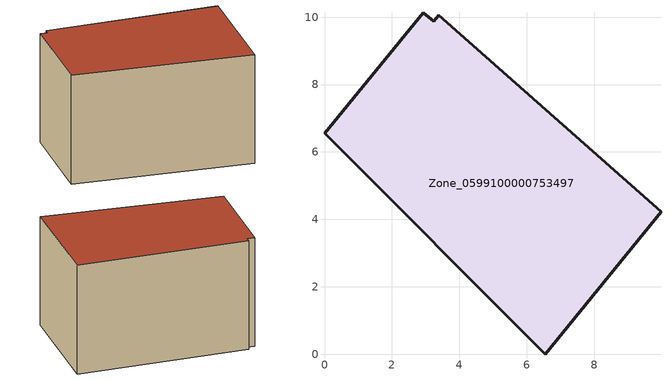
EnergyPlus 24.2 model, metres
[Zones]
Zone_0599100000753497
 floor ground (C_G): 3.24,9.87 3.39,10.06 9.98,4.23 6.55,0 0,6.55 2.93,10.13 z0.66
 wall outside (C_F): 6.55,0 9.98,4.23 3.39,10.06 3.24,9.87 2.93,10.13 0,6.55 6.55,0 z0.66:6.67
 roof outside (C_R): 3.39,10.06 3.24,9.87 2.93,10.13 0,6.55 6.55,0 9.98,4.23 z6.67
[BUILDING]
Pand.0599100000753497: North Axis=0; Terrain=City; Loads Convergence Tolerance Value=0.04; Temperature Convergence Tolerance Value=0.4; Solar Distribution=FullExterior; Maximum Number of Warmup Days=25; Minimum Number of Warmup Days=1
[Site:Location]
Rotterdam.The.Hague.AP_ZH_NLD Design_Conditions: Latitude=51.96; Longitude=4.45; Time Zone=1; Elevation=-4.5
[SITE:GROUNDTEMPERATURE:BUILDINGSURFACE]
18, 18, 18, 18, 18, 18, 18, 18, 18, 18, 18, 18
[MATERIAL] Thermal Absorptance=0.9; Solar Absorptance=0.7; Visible Absorptance=0.7
Name | Roughness | Thickness | Conductivity | Density | Specific Heat
G.TI.2006-2014 | MediumSmooth | 0.15 | 0.06 | 540 | 1210
F.TI.2006-2014 | Rough | 0.3 | 0.12 | 1920 | 840
R.TI.2006-2014 | MediumRough | 0.2 | 0.08 | 1500 | 1000
[CONSTRUCTION]
C_G: G.TI.2006-2014
C_F: F.TI.2006-2014
C_R: R.TI.2006-2014
[ZONE]
Zone_0599100000753497: Type=1; Multiplier=1; Ceiling Height=Autocalculate; Volume=Autocalculate; Floor Area=autocalculate; Part of Total Floor Area=Yes
[ZONEINFILTRATION:DESIGNFLOWRATE]
Infil_Zone_0599100000753497: Zone or ZoneList or Space or SpaceList=Zone_0599100000753497; Schedule=AlwaysOn; Design Flow Rate Calculation Method=Flow/Area; Flow Rate per Floor Area=0.0015; Constant Term Coefficient=1; Temperature Term Coefficient=0; Velocity Term Coefficient=0; Velocity Squared Term Coefficient=0
[HVACTEMPLATE:ZONE:IDEALLOADSAIRSYSTEM]
Zone_0599100000753497: Maximum Heating Supply Air Temperature=50; Minimum Cooling Supply Air Temperature=13; Maximum Heating Supply Air Humidity Ratio=0.0156; Minimum Cooling Supply Air Humidity Ratio=0.0077; Heating Limit=NoLimit; Cooling Limit=NoLimit; Dehumidification Control Type=ConstantSensibleHeatRatio; Cooling Sensible Heat Ratio=0.7; Dehumidification Setpoint=60; Humidification Control Type=None; Humidification Setpoint=30; Outdoor Air Method=None; Outdoor Air Flow Rate per Person=0.00944; Outdoor Air Flow Rate per Zone Floor Area=0; Outdoor Air Flow Rate per Zone=0; Demand Controlled Ventilation Type=None; Outdoor Air Economizer Type=NoEconomizer; Heat Recovery Type=None; Sensible Heat Recovery Effectiveness=0.7; Latent Heat Recovery Effectiveness=0.65
[ZONECONTROL:THERMOSTAT]
ThermostatControl_Zone_0599100000753497: Zone or ZoneList=Zone_0599100000753497; Control Type Schedule=DualSetpointControlType; Control 1=Thermostat_Zone_0599100000753497; Temperature Difference Between Cutout And Setpoint=0
[THERMOSTATSETPOINT:DUALSETPOINT]
Thermostat_Zone_0599100000753497: Heating Setpoint Temperature Schedule=HeatingSetpoint_Zone_0599100000753497; Cooling Setpoint Temperature Schedule=CoolingSetpoint_Zone_0599100000753497
[SCHEDULE:COMPACT]
HeatingSetpoint_Zone_0599100000753497: Through: 12/31, For: AllDays, Until: 24:00, 21
CoolingSetpoint_Zone_0599100000753497: Through: 12/31, For: AllDays, Until: 24:00, 24
DualSetpointControlType: Through: 12/31, For: AllDays, Until: 24:00, 4
AlwaysOn: Through: 12/31, For: AllDays, Until: 24:00, 1
